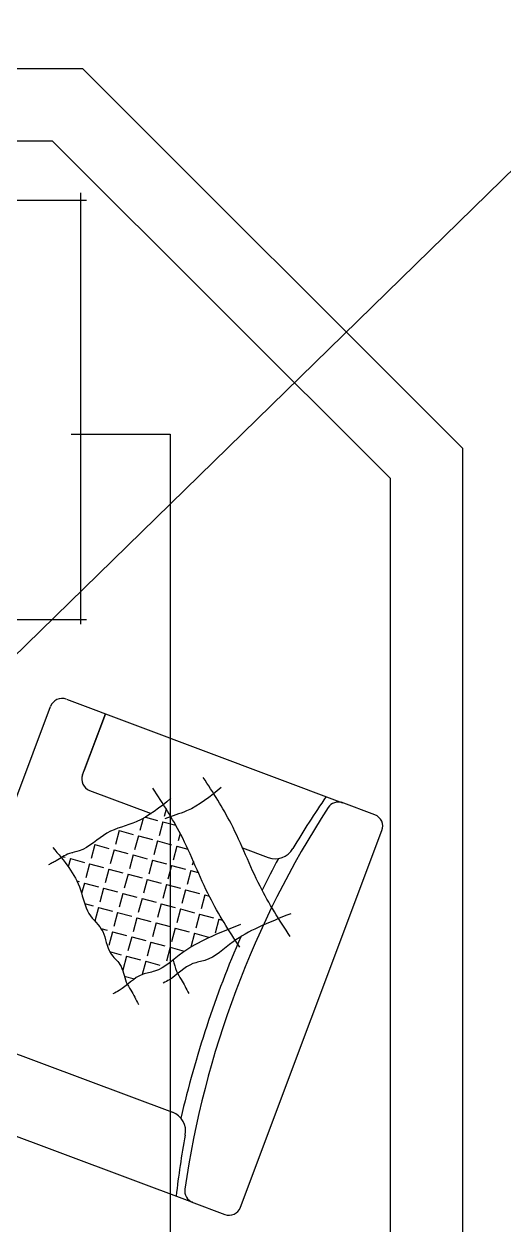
# Model space of a CAD drawing. Extents: x -109 to 1815, y -14679 to 345.
# Drawn here: x 51.214 to 52.208, y 5.582 to 8.072 of the extents above; entities that cross this region are included whole.
import ezdxf

# ---------------------------------------------------------------- set-up
doc = ezdxf.new("R2010")
doc.units = 0
doc.header["$MEASUREMENT"] = 0
doc.linetypes.add('HIDDEN', pattern=[0.375, 0.25, -0.125])
for name, color, linetype in [('PAREDE', 6, 'CONTINUOUS'), ('PROJCASA', 3, 'HIDDEN'), ('VARANDA', 1, 'CONTINUOUS')]:
    doc.layers.add(name, color=color, linetype=linetype)

msp = doc.modelspace()

# ---------------------------------------------------------------- linework, layer by layer
at = {"layer": 'PAREDE'}
for p, q in [((49.8413, 7.9802), (51.3349, 7.9802)), ((51.3349, 7.9802), (52.1227, 7.1923)), ((49.8417, 7.8302), (51.2727, 7.8302)), ((51.2727, 7.8302), (51.9727, 7.1302)), ((52.1227, 4.7112), (52.1227, 7.1923)), ((51.9727, 4.7112), (51.9727, 7.1302))]:
    msp.add_line(p, q, dxfattribs=at)
at = {"layer": 'PROJCASA', "ltscale": 12}
msp.add_line((47.0846, 2.7423), (55.8262, 11.2923), dxfattribs=at)
at = {"layer": 'VARANDA'}
for p, q in [((51.3312, 7.7223), (51.3312, 6.8283)), ((49.2828, 7.7067), (51.3432, 7.7067)), ((51.3118, 7.2219), (51.5164, 7.2219)), ((51.5164, 7.2219), (51.5164, 5.1033)), ((51.3432, 6.8367), (51.1806, 6.8367)), ((50.9762, 5.8766), (51.2691, 6.6574)), ((51.3017, 6.6722), (51.8739, 6.4576)), ((51.3352, 6.5157), (51.3826, 6.6419)), ((51.3826, 6.6419), (51.3382, 6.5236)), ((51.35, 6.4831), (51.4774, 6.4354)), ((51.8739, 6.4576), (51.871, 6.4587)), ((51.9405, 6.4326), (51.871, 6.4587)), ((51.4607, 6.4252), (51.4539, 6.4001)), ((51.4655, 6.428), (51.4906, 6.4212)), ((51.5086, 6.4447), (51.5044, 6.4291)), ((51.4112, 6.4), (51.4034, 6.371)), ((51.4112, 6.4), (51.4401, 6.3922)), ((51.5015, 6.4183), (51.4937, 6.3894)), ((51.5015, 6.4183), (51.5285, 6.411)), ((51.6624, 5.6192), (51.9553, 6.4001)), ((51.451, 6.3892), (51.4432, 6.3603)), ((51.451, 6.3892), (51.4799, 6.3814)), ((51.4907, 6.3785), (51.4829, 6.3496)), ((51.4907, 6.3785), (51.5196, 6.3707)), ((51.5376, 6.3942), (51.5334, 6.3786)), ((51.3135, 6.3541), (51.3131, 6.3527)), ((51.3607, 6.3709), (51.3529, 6.342)), ((51.3607, 6.3709), (51.3896, 6.3631)), ((51.4005, 6.3602), (51.3927, 6.3313)), ((51.4005, 6.3602), (51.4294, 6.3524)), ((51.4402, 6.3495), (51.4324, 6.3206)), ((51.4402, 6.3495), (51.4692, 6.3417)), ((51.5305, 6.3678), (51.5227, 6.3389)), ((51.5305, 6.3678), (51.5535, 6.3616)), ((51.6665, 6.3645), (51.7197, 6.3445)), ((51.2949, 6.346), (51.2994, 6.3448)), ((51.3102, 6.3419), (51.3057, 6.3252)), ((51.3102, 6.3419), (51.3391, 6.3341)), ((51.35, 6.3312), (51.3422, 6.3022)), ((51.35, 6.3312), (51.3789, 6.3234)), ((51.48, 6.3387), (51.4722, 6.3098)), ((51.48, 6.3387), (51.5089, 6.3309)), ((51.5198, 6.328), (51.512, 6.2991)), ((51.5198, 6.328), (51.5487, 6.3202)), ((51.5647, 6.3364), (51.5625, 6.3281)), ((51.3897, 6.3204), (51.3819, 6.2915)), ((51.3897, 6.3204), (51.4187, 6.3126)), ((51.4295, 6.3097), (51.4217, 6.2808)), ((51.4295, 6.3097), (51.4584, 6.3019)), ((51.5595, 6.3173), (51.5517, 6.2884)), ((51.5595, 6.3173), (51.5749, 6.3131)), ((51.3235, 6.2956), (51.3284, 6.2943)), ((51.3392, 6.2914), (51.3334, 6.2698)), ((51.3392, 6.2914), (51.3682, 6.2836)), ((51.379, 6.2807), (51.3712, 6.2517)), ((51.379, 6.2807), (51.4079, 6.2729)), ((51.4693, 6.299), (51.4615, 6.2701)), ((51.4693, 6.299), (51.4982, 6.2912)), ((51.509, 6.2882), (51.5012, 6.2593)), ((51.509, 6.2882), (51.538, 6.2804)), ((51.5488, 6.2775), (51.541, 6.2486)), ((51.5488, 6.2775), (51.5777, 6.2697)), ((51.4188, 6.2699), (51.411, 6.241)), ((51.4188, 6.2699), (51.4477, 6.2621)), ((51.4585, 6.2592), (51.4507, 6.2303)), ((51.4585, 6.2592), (51.4875, 6.2514)), ((51.5886, 6.2668), (51.5808, 6.2379)), ((51.5886, 6.2668), (51.5975, 6.2644)), ((51.3394, 6.2487), (51.3574, 6.2438)), ((51.3683, 6.2409), (51.3606, 6.2125)), ((51.3683, 6.2409), (51.3972, 6.2331)), ((51.408, 6.2302), (51.4002, 6.2012)), ((51.408, 6.2302), (51.437, 6.2224)), ((51.4983, 6.2485), (51.4905, 6.2196)), ((51.4983, 6.2485), (51.5272, 6.2407)), ((51.5381, 6.2377), (51.5303, 6.2088)), ((51.5381, 6.2377), (51.567, 6.2299)), ((51.5778, 6.227), (51.57, 6.1981)), ((51.5778, 6.227), (51.6068, 6.2192)), ((51.4478, 6.2194), (51.44, 6.1905)), ((51.4478, 6.2194), (51.4767, 6.2116)), ((51.4876, 6.2087), (51.4798, 6.1798)), ((51.4876, 6.2087), (51.5165, 6.2009)), ((51.6176, 6.2163), (51.6098, 6.1874)), ((51.6176, 6.2163), (51.6254, 6.2142)), ((51.3734, 6.1969), (51.3865, 6.1933)), ((51.3973, 6.1904), (51.3895, 6.1615)), ((51.3973, 6.1904), (51.4262, 6.1826)), ((51.4371, 6.1797), (51.4293, 6.1508)), ((51.4371, 6.1797), (51.466, 6.1719)), ((51.5273, 6.198), (51.5195, 6.1691)), ((51.5273, 6.198), (51.5563, 6.1902)), ((51.5671, 6.1873), (51.5593, 6.1583)), ((51.5671, 6.1873), (51.596, 6.1794)), ((51.4768, 6.1689), (51.469, 6.14)), ((51.4768, 6.1689), (51.5058, 6.1611)), ((51.5166, 6.1582), (51.5088, 6.1293)), ((51.5166, 6.1582), (51.5455, 6.1504)), ((51.3912, 6.1494), (51.4155, 6.1428)), ((51.4263, 6.1399), (51.4185, 6.111)), ((51.4263, 6.1399), (51.4553, 6.1321)), ((51.4661, 6.1292), (51.4586, 6.1014)), ((51.4661, 6.1292), (51.495, 6.1214)), ((51.4217, 6.0985), (51.4431, 6.0927)), ((51.1518, 5.9547), (51.5215, 5.816)), ((51.1143, 5.7978), (51.5632, 5.6294)), ((51.5632, 5.6294), (51.5604, 5.6305)), ((51.5604, 5.6305), (51.6299, 5.6044))]:
    msp.add_line(p, q, dxfattribs=at)
for centre, radius, start, end in [((51.2928, 6.6486), 0.0253, 69.4396, 159.4396), ((51.3589, 6.5068), 0.0253, 159.4396, 249.4396), ((53.1711, 5.5437), 1.6221, 145.1588, 149.6769), ((51.865, 6.4339), 0.0253, 69.4396, 147.0972), ((53.5029, 5.3742), 1.9761, 147.0972, 171.782), ((51.9317, 6.4089), 0.0253, 339.4396, 69.4396), ((51.7345, 6.3839), 0.0421, 249.4396, 329.6769), ((53.704, 5.2988), 2.2233, 152.0097, 153.9162), ((53.704, 5.2988), 2.2233, 156.6473, 166.8695), ((51.5067, 5.7766), 0.0421, 349.2023, 69.4396), ((53.1415, 5.4648), 1.6221, 169.2023, 173.7204), ((51.5721, 5.6531), 0.0253, 171.782, 249.4396), ((51.6388, 5.6281), 0.0253, 249.4396, 339.4396)]:
    msp.add_arc(centre, radius, start, end, dxfattribs=at)
for points, knots in [([(51.765, 6.1806), (51.743, 6.2146), (51.6952, 6.2888), (51.6519, 6.4074), (51.6056, 6.4789), (51.5854, 6.5102)], [0, 0, 0, 0, 14.389212, 31.367721, 44.619035, 44.619035, 44.619035, 44.619035]), ([(51.6607, 6.1581), (51.6388, 6.1922), (51.591, 6.2664), (51.5476, 6.385), (51.5014, 6.4564), (51.4811, 6.4877)], [0, 0, 0, 0, 14.389212, 31.367721, 44.619035, 44.619035, 44.619035, 44.619035]), ([(51.6226, 6.4895), (51.5999, 6.4708), (51.5648, 6.4418), (51.5206, 6.4306), (51.5058, 6.4247)], [0, 0, 0, 0, 12.857473, 19.943392, 19.943392, 19.943392, 19.943392]), ([(51.5183, 6.467), (51.4957, 6.4483), (51.456, 6.4156), (51.3816, 6.4011), (51.3447, 6.3592), (51.304, 6.3531), (51.287, 6.3407), (51.2726, 6.3331), (51.2673, 6.3302), (51.2649, 6.3289)], [0, 0, 0, 0, 10.285978, 18.02858, 26.153324, 28.636702, 32.33361, 33.471124, 34.466447, 34.466447, 34.466447, 34.466447]), ([(51.2737, 6.3651), (51.2968, 6.3379), (51.3313, 6.2972), (51.3417, 6.2265), (51.3835, 6.1942), (51.385, 6.1478), (51.4185, 6.1228), (51.4214, 6.0912), (51.4377, 6.0653), (51.4459, 6.0497), (51.4511, 6.0398)], [0, 0, 0, 0, 12.424906, 18.626604, 24.243659, 29.8607, 33.489915, 38.100459, 40.37816, 44.364113, 44.364113, 44.364113, 44.364113]), ([(51.7665, 6.2278), (51.7438, 6.2187), (51.7025, 6.2021), (51.6426, 6.1706), (51.6044, 6.1315), (51.5516, 6.1245), (51.5286, 6.0973), (51.5068, 6.0861), (51.5025, 6.084)], [0, 0, 0, 0, 8.715477, 15.826345, 24.10396, 27.173592, 34.177114, 35.883377, 35.883377, 35.883377, 35.883377]), ([(51.6623, 6.2054), (51.6395, 6.1963), (51.5983, 6.1797), (51.5384, 6.1482), (51.5002, 6.1091), (51.4474, 6.1021), (51.4243, 6.0748), (51.4026, 6.0637), (51.3983, 6.0615)], [0, 0, 0, 0, 8.715477, 15.826345, 24.10396, 27.173592, 34.177114, 35.883377, 35.883377, 35.883377, 35.883377]), ([(51.5229, 6.1315), (51.5253, 6.1239), (51.5283, 6.1094), (51.542, 6.0877), (51.5501, 6.0721), (51.5553, 6.0622)], [44.090339, 44.090339, 44.090339, 44.090339, 47.625574, 50.472699, 55.455142, 55.455142, 55.455142, 55.455142])]:
    msp.add_open_spline(points, degree=3, knots=knots, dxfattribs=at)

doc.saveas('drawing.dxf')
